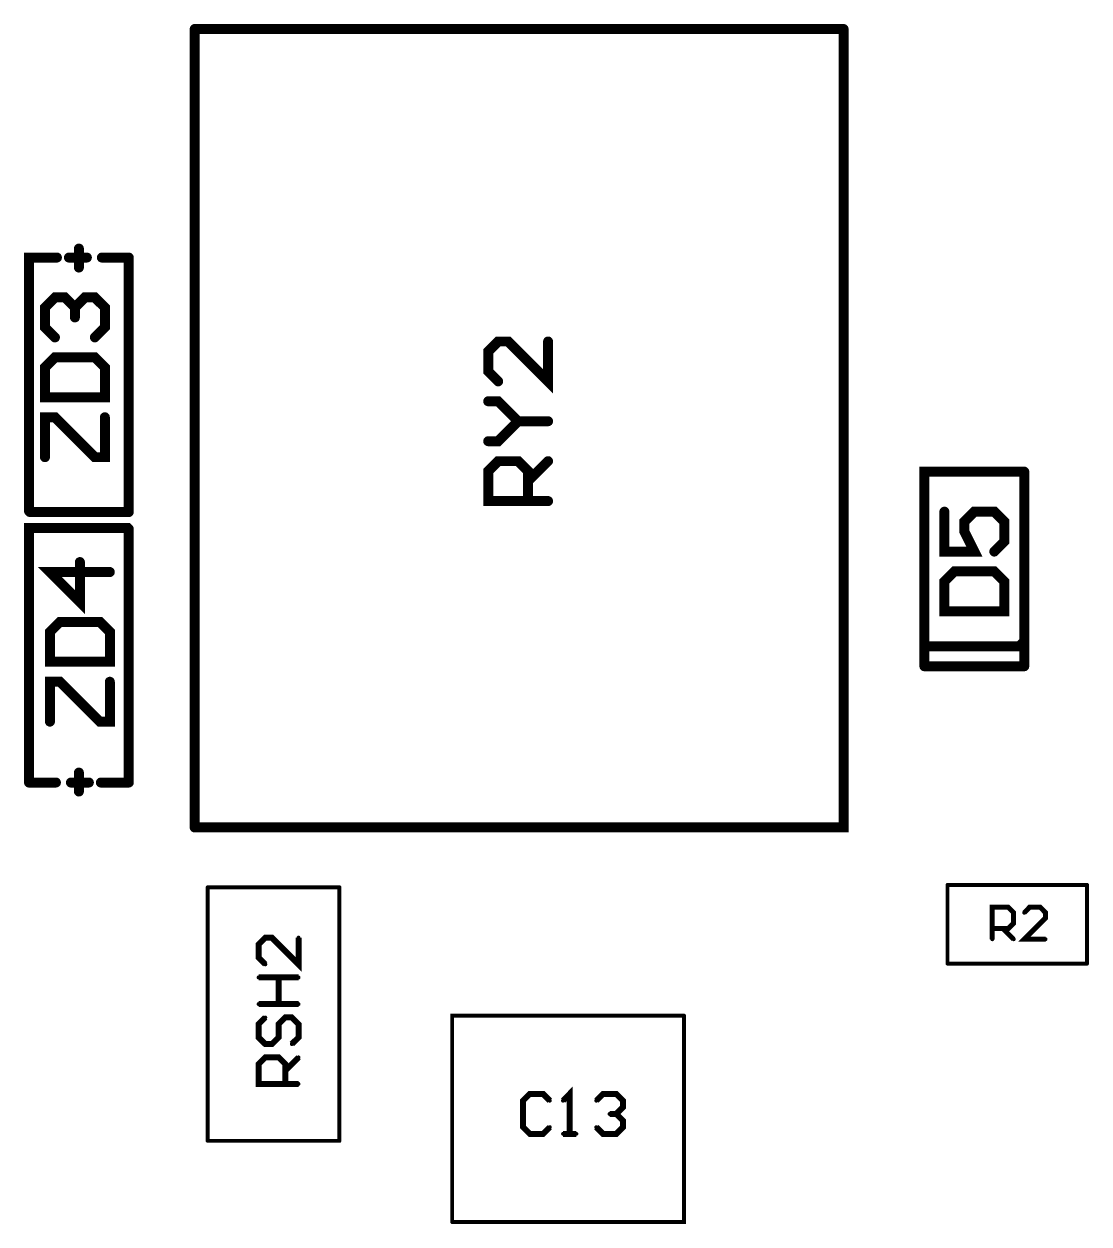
# Model space of a CAD drawing. Extents: x -4.2 to 14.8, y -3.5 to 8.8.
# Drawn here: x 0.00885 to 0.009917, y 0.00243 to 0.003632 of the extents above; entities that cross this region are included whole.
import ezdxf

# ---------------------------------------------------------------- set-up
doc = ezdxf.new("R2010")
doc.units = 0
doc.layers.add('2D_LINE_00', color=1, linetype='CONTINUOUS')

# ---------------------------------------------------------------- blocks, each defined once
blk = doc.blocks.new('SMOOTH_0$00001')
at = {"const_width": 0.00000499}
blk.add_lwpolyline([(-0.0000025, 0, 1), (0.0000025, 0, 1)], format="xyb", close=True, dxfattribs=at)
blk = doc.blocks.new('DRAWING_109')
at = {"layer": '2D_LINE_00', "const_width": 0.00001}
blk.add_lwpolyline([(0, 0), (0.000005, 0.000005)], dxfattribs=at)
at = {"layer": '2D_LINE_00'}
for p in [(0, 0), (0.000005, 0.000005)]:
    blk.add_blockref('SMOOTH_0$00001', p, dxfattribs=at)
blk = doc.blocks.new('DRAWING_110')
at = {"layer": '2D_LINE_00', "const_width": 0.00001}
blk.add_lwpolyline([(0, 0), (0.000095, 0)], dxfattribs=at)
at = {"layer": '2D_LINE_00'}
for p in [(0, 0), (0.000095, 0)]:
    blk.add_blockref('SMOOTH_0$00001', p, dxfattribs=at)
blk = doc.blocks.new('DRAWING_111')
at = {"layer": '2D_LINE_00', "const_width": 0.00001}
blk.add_lwpolyline([(0, 0), (0, 0.000195), (0.0001, 0.000195)], dxfattribs=at)
at = {"layer": '2D_LINE_00'}
for p in [(0, 0.000195), (0.0001, 0.000195), (0, 0)]:
    blk.add_blockref('SMOOTH_0$00001', p, dxfattribs=at)
blk = doc.blocks.new('DRAWING_112')
at = {"layer": '2D_LINE_00', "const_width": 0.00001}
blk.add_lwpolyline([(0, 0), (0, 0.000195)], dxfattribs=at)
at = {"layer": '2D_LINE_00'}
for p in [(0, 0.000195), (0, 0)]:
    blk.add_blockref('SMOOTH_0$00001', p, dxfattribs=at)
blk = doc.blocks.new('DRAWING_113')
at = {"layer": '2D_LINE_00', "const_width": 0.00001}
blk.add_lwpolyline([(0, 0), (0.0001, 0)], dxfattribs=at)
at = {"layer": '2D_LINE_00'}
for p in [(0, 0), (0.0001, 0)]:
    blk.add_blockref('SMOOTH_0$00001', p, dxfattribs=at)
blk = doc.blocks.new('DRAWING_229')
at = {"layer": '2D_LINE_00', "const_width": 0.00001}
blk.add_lwpolyline([(0, 0), (0, 0.000775)], dxfattribs=at)
at = {"layer": '2D_LINE_00'}
for p in [(0, 0.000775), (0, 0)]:
    blk.add_blockref('SMOOTH_0$00001', p, dxfattribs=at)
blk = doc.blocks.new('DRAWING_230')
at = {"layer": '2D_LINE_00', "const_width": 0.00001}
blk.add_lwpolyline([(0, 0), (0.00065, 0)], dxfattribs=at)
at = {"layer": '2D_LINE_00'}
for p in [(0, 0), (0.00065, 0)]:
    blk.add_blockref('SMOOTH_0$00001', p, dxfattribs=at)
blk = doc.blocks.new('DRAWING_231')
at = {"layer": '2D_LINE_00', "const_width": 0.00001}
blk.add_lwpolyline([(0, 0), (0, 0.0008)], dxfattribs=at)
at = {"layer": '2D_LINE_00'}
for p in [(0, 0.0008), (0, 0)]:
    blk.add_blockref('SMOOTH_0$00001', p, dxfattribs=at)
blk = doc.blocks.new('DRAWING_232')
at = {"layer": '2D_LINE_00', "const_width": 0.00001}
blk.add_lwpolyline([(0, 0), (0.00065, 0), (0.00065, 0.000025)], dxfattribs=at)
at = {"layer": '2D_LINE_00'}
for p in [(0.00065, 0.000025), (0, 0), (0.00065, 0)]:
    blk.add_blockref('SMOOTH_0$00001', p, dxfattribs=at)
blk = doc.blocks.new('DRAWING_237')
at = {"layer": '2D_LINE_00', "const_width": 0.00001}
blk.add_lwpolyline([(0, 0), (0.000027, 0)], dxfattribs=at)
at = {"layer": '2D_LINE_00'}
for p in [(0, 0), (0.000027, 0)]:
    blk.add_blockref('SMOOTH_0$00001', p, dxfattribs=at)
blk = doc.blocks.new('DRAWING_238')
at = {"layer": '2D_LINE_00', "const_width": 0.00001}
blk.add_lwpolyline([(0, 0), (0, 0.000255), (0.000099, 0.000255), (0.0001, 0.000254)], dxfattribs=at)
at = {"layer": '2D_LINE_00'}
for p in [(0, 0.000255), (0.000099, 0.000255), (0.0001, 0.000254), (0, 0)]:
    blk.add_blockref('SMOOTH_0$00001', p, dxfattribs=at)
blk = doc.blocks.new('DRAWING_239')
at = {"layer": '2D_LINE_00', "const_width": 0.00001}
blk.add_lwpolyline([(0, 0), (0, 0.000254)], dxfattribs=at)
at = {"layer": '2D_LINE_00'}
for p in [(0, 0.000254), (0, 0)]:
    blk.add_blockref('SMOOTH_0$00001', p, dxfattribs=at)
blk = doc.blocks.new('DRAWING_240')
at = {"layer": '2D_LINE_00', "const_width": 0.00001}
blk.add_lwpolyline([(0, 0), (0.000028, 0)], dxfattribs=at)
at = {"layer": '2D_LINE_00'}
for p in [(0, 0), (0.000028, 0)]:
    blk.add_blockref('SMOOTH_0$00001', p, dxfattribs=at)
blk = doc.blocks.new('DRAWING_241')
at = {"layer": '2D_LINE_00', "const_width": 0.00001}
blk.add_lwpolyline([(0, 0), (0, 0.000019)], dxfattribs=at)
at = {"layer": '2D_LINE_00'}
for p in [(0, 0.000019), (0, 0)]:
    blk.add_blockref('SMOOTH_0$00001', p, dxfattribs=at)
blk = doc.blocks.new('DRAWING_242')
at = {"layer": '2D_LINE_00', "const_width": 0.00001}
blk.add_lwpolyline([(0, 0), (0.000018, 0)], dxfattribs=at)
at = {"layer": '2D_LINE_00'}
for p in [(0, 0), (0.000018, 0)]:
    blk.add_blockref('SMOOTH_0$00001', p, dxfattribs=at)
blk = doc.blocks.new('DRAWING_243')
at = {"layer": '2D_LINE_00', "const_width": 0.00001}
blk.add_lwpolyline([(0, 0), (0.000027, 0)], dxfattribs=at)
at = {"layer": '2D_LINE_00'}
for p in [(0, 0), (0.000027, 0)]:
    blk.add_blockref('SMOOTH_0$00001', p, dxfattribs=at)
blk = doc.blocks.new('DRAWING_244')
at = {"layer": '2D_LINE_00', "const_width": 0.00001}
blk.add_lwpolyline([(0, 0), (0, 0.000255)], dxfattribs=at)
at = {"layer": '2D_LINE_00'}
for p in [(0, 0.000255), (0, 0)]:
    blk.add_blockref('SMOOTH_0$00001', p, dxfattribs=at)
blk = doc.blocks.new('DRAWING_245')
at = {"layer": '2D_LINE_00', "const_width": 0.00001}
blk.add_lwpolyline([(0, 0), (0.000099, 0)], dxfattribs=at)
at = {"layer": '2D_LINE_00'}
for p in [(0, 0), (0.000099, 0)]:
    blk.add_blockref('SMOOTH_0$00001', p, dxfattribs=at)
blk = doc.blocks.new('DRAWING_246')
at = {"layer": '2D_LINE_00', "const_width": 0.00001}
blk.add_lwpolyline([(0, 0), (0.000001, -0.000001)], dxfattribs=at)
at = {"layer": '2D_LINE_00'}
for p in [(0, 0), (0.000001, -0.000001)]:
    blk.add_blockref('SMOOTH_0$00001', p, dxfattribs=at)
blk = doc.blocks.new('DRAWING_247')
at = {"layer": '2D_LINE_00', "const_width": 0.00001}
blk.add_lwpolyline([(0, 0), (0, 0.000254), (0.000028, 0.000254)], dxfattribs=at)
at = {"layer": '2D_LINE_00'}
for p in [(0, 0.000254), (0.000028, 0.000254), (0, 0)]:
    blk.add_blockref('SMOOTH_0$00001', p, dxfattribs=at)
blk = doc.blocks.new('DRAWING_248')
at = {"layer": '2D_LINE_00', "const_width": 0.00001}
blk.add_lwpolyline([(0, 0), (0, 0.000019)], dxfattribs=at)
at = {"layer": '2D_LINE_00'}
for p in [(0, 0.000019), (0, 0)]:
    blk.add_blockref('SMOOTH_0$00001', p, dxfattribs=at)
blk = doc.blocks.new('DRAWING_249')
at = {"layer": '2D_LINE_00', "const_width": 0.00001}
blk.add_lwpolyline([(0, 0), (0.000018, 0)], dxfattribs=at)
at = {"layer": '2D_LINE_00'}
for p in [(0, 0), (0.000018, 0)]:
    blk.add_blockref('SMOOTH_0$00001', p, dxfattribs=at)
blk = doc.blocks.new('DRAWING_379')
at = {"layer": '2D_LINE_00', "const_width": 0.00001}
blk.add_lwpolyline([(0, 0), (0.00006, 0), (0.00006, 0.00003), (0.00005, 0.00004), (0.00001, 0.00004), (0, 0.00003), (0, 0)], dxfattribs=at)
at = {"layer": '2D_LINE_00'}
for p in [(0.00001, 0.00004), (0.00005, 0.00004), (0, 0.00003), (0.00006, 0.00003), (0, 0), (0, 0), (0.00006, 0)]:
    blk.add_blockref('SMOOTH_0$00001', p, dxfattribs=at)
blk = doc.blocks.new('DRAWING_380')
at = {"layer": '2D_LINE_00', "const_width": 0.00001}
blk.add_lwpolyline([(0, 0), (0, -0.00004), (0.00003, -0.00004), (0.00002, -0.00002), (0.00002, -0.00001), (0.00003, 0), (0.00005, 0), (0.00006, -0.00001), (0.00006, -0.00003), (0.00005, -0.00004)], dxfattribs=at)
at = {"layer": '2D_LINE_00'}
for p in [(0, 0), (0.00003, 0), (0.00005, 0), (0.00002, -0.00001), (0.00006, -0.00001), (0.00002, -0.00002), (0, -0.00004), (0.00003, -0.00004), (0.00005, -0.00004), (0.00006, -0.00003)]:
    blk.add_blockref('SMOOTH_0$00001', p, dxfattribs=at)
blk = doc.blocks.new('DRAWING_477')
at = {"layer": '2D_LINE_00', "const_width": 0.00001}
blk.add_lwpolyline([(0, 0), (-0.00006, 0), (-0.00006, 0.00003), (-0.00005, 0.00004), (-0.00003, 0.00004), (-0.00002, 0.00003), (-0.00002, 0)], dxfattribs=at)
at = {"layer": '2D_LINE_00'}
for p in [(-0.00005, 0.00004), (-0.00003, 0.00004), (-0.00006, 0.00003), (-0.00002, 0.00003), (-0.00006, 0), (-0.00002, 0), (0, 0)]:
    blk.add_blockref('SMOOTH_0$00001', p, dxfattribs=at)
blk = doc.blocks.new('DRAWING_478')
at = {"layer": '2D_LINE_00', "const_width": 0.00001}
blk.add_lwpolyline([(0, 0), (0.00002, 0.00002)], dxfattribs=at)
at = {"layer": '2D_LINE_00'}
for p in [(0.00002, 0.00002), (0, 0)]:
    blk.add_blockref('SMOOTH_0$00001', p, dxfattribs=at)
blk = doc.blocks.new('DRAWING_479')
at = {"layer": '2D_LINE_00', "const_width": 0.00001}
blk.add_lwpolyline([(0, 0), (0.00001, 0), (0.00003, 0.00002), (0.00001, 0.00004), (0, 0.00004)], dxfattribs=at)
at = {"layer": '2D_LINE_00'}
for p in [(0, 0.00004), (0.00001, 0.00004), (0.00003, 0.00002), (0, 0), (0.00001, 0)]:
    blk.add_blockref('SMOOTH_0$00001', p, dxfattribs=at)
blk = doc.blocks.new('DRAWING_480')
at = {"layer": '2D_LINE_00', "const_width": 0.00001}
blk.add_lwpolyline([(0, 0), (0.00003, 0)], dxfattribs=at)
at = {"layer": '2D_LINE_00'}
for p in [(0, 0), (0.00003, 0)]:
    blk.add_blockref('SMOOTH_0$00001', p, dxfattribs=at)
blk = doc.blocks.new('DRAWING_481')
at = {"layer": '2D_LINE_00', "const_width": 0.00001}
blk.add_lwpolyline([(0, 0), (0, -0.00004), (-0.00004, 0), (-0.00005, 0), (-0.00006, -0.00001), (-0.00006, -0.00003), (-0.00005, -0.00004)], dxfattribs=at)
at = {"layer": '2D_LINE_00'}
for p in [(-0.00005, 0), (-0.00004, 0), (0, 0), (-0.00006, -0.00001), (-0.00006, -0.00003), (-0.00005, -0.00004), (0, -0.00004)]:
    blk.add_blockref('SMOOTH_0$00001', p, dxfattribs=at)
blk = doc.blocks.new('DRAWING_485')
at = {"layer": '2D_LINE_00', "const_width": 0.00001}
blk.add_lwpolyline([(0, 0), (0, 0.00004), (0.00001, 0.00004), (0.00005, 0), (0.00006, 0), (0.00006, 0.00004)], dxfattribs=at)
at = {"layer": '2D_LINE_00'}
for p in [(0, 0.00004), (0.00001, 0.00004), (0.00006, 0.00004), (0, 0), (0.00005, 0), (0.00006, 0)]:
    blk.add_blockref('SMOOTH_0$00001', p, dxfattribs=at)
blk = doc.blocks.new('DRAWING_486')
at = {"layer": '2D_LINE_00', "const_width": 0.00001}
blk.add_lwpolyline([(0, 0), (0.00006, 0), (0.00006, 0.00003), (0.00005, 0.00004), (0.00001, 0.00004), (0, 0.00003), (0, 0)], dxfattribs=at)
at = {"layer": '2D_LINE_00'}
for p in [(0.00001, 0.00004), (0.00005, 0.00004), (0, 0.00003), (0.00006, 0.00003), (0, 0), (0, 0), (0.00006, 0)]:
    blk.add_blockref('SMOOTH_0$00001', p, dxfattribs=at)
blk = doc.blocks.new('DRAWING_487')
at = {"layer": '2D_LINE_00', "const_width": 0.00001}
blk.add_lwpolyline([(0, 0), (-0.00006, 0), (-0.00003, -0.00003), (-0.00003, 0.00001)], dxfattribs=at)
at = {"layer": '2D_LINE_00'}
for p in [(-0.00003, 0.00001), (-0.00006, 0), (0, 0), (-0.00003, -0.00003)]:
    blk.add_blockref('SMOOTH_0$00001', p, dxfattribs=at)
blk = doc.blocks.new('DRAWING_488')
at = {"layer": '2D_LINE_00', "const_width": 0.00001}
blk.add_lwpolyline([(0, 0), (0, 0.00004), (0.00001, 0.00004), (0.00005, 0), (0.00006, 0), (0.00006, 0.00004)], dxfattribs=at)
at = {"layer": '2D_LINE_00'}
for p in [(0, 0.00004), (0.00001, 0.00004), (0.00006, 0.00004), (0, 0), (0.00005, 0), (0.00006, 0)]:
    blk.add_blockref('SMOOTH_0$00001', p, dxfattribs=at)
blk = doc.blocks.new('DRAWING_489')
at = {"layer": '2D_LINE_00', "const_width": 0.00001}
blk.add_lwpolyline([(0, 0), (0.00006, 0), (0.00006, 0.00003), (0.00005, 0.00004), (0.00001, 0.00004), (0, 0.00003), (0, 0)], dxfattribs=at)
at = {"layer": '2D_LINE_00'}
for p in [(0.00001, 0.00004), (0.00005, 0.00004), (0, 0.00003), (0.00006, 0.00003), (0, 0), (0, 0), (0.00006, 0)]:
    blk.add_blockref('SMOOTH_0$00001', p, dxfattribs=at)
blk = doc.blocks.new('DRAWING_490')
at = {"layer": '2D_LINE_00', "const_width": 0.00001}
blk.add_lwpolyline([(0, 0), (-0.00001, 0.00001), (-0.00001, 0.00003), (0, 0.00004), (0.00001, 0.00004), (0.00002, 0.00003), (0.00002, 0.00002), (0.00002, 0.00003), (0.00003, 0.00004), (0.00004, 0.00004), (0.00005, 0.00003), (0.00005, 0.00001), (0.00004, 0)], dxfattribs=at)
at = {"layer": '2D_LINE_00'}
for p in [(0, 0.00004), (0.00001, 0.00004), (0.00003, 0.00004), (0.00004, 0.00004), (-0.00001, 0.00003), (0.00002, 0.00003), (0.00002, 0.00003), (0.00002, 0.00002), (0.00005, 0.00003), (-0.00001, 0.00001), (0.00005, 0.00001), (0, 0), (0.00004, 0)]:
    blk.add_blockref('SMOOTH_0$00001', p, dxfattribs=at)
blk = doc.blocks.new('SMOOTH_0$000003937')
at = {"const_width": 0.00000197}
blk.add_lwpolyline([(-0.000001, 0, 1), (0.000001, 0, 1)], format="xyb", close=True, dxfattribs=at)
blk = doc.blocks.new('DRAWING_805')
at = {"layer": '2D_LINE_00', "const_width": 0.00000394}
blk.add_lwpolyline([(0, 0), (0, 0.0002067), (0.0002323, 0.0002067)], dxfattribs=at)
at = {"layer": '2D_LINE_00'}
for p in [(0, 0.0002067), (0.0002323, 0.0002067), (0, 0)]:
    blk.add_blockref('SMOOTH_0$000003937', p, dxfattribs=at)
blk = doc.blocks.new('DRAWING_806')
at = {"layer": '2D_LINE_00', "const_width": 0.00000394}
blk.add_lwpolyline([(0, 0), (0.0002323, 0), (0.0002323, 0.0002067)], dxfattribs=at)
at = {"layer": '2D_LINE_00'}
for p in [(0.0002323, 0.0002067), (0, 0), (0.0002323, 0)]:
    blk.add_blockref('SMOOTH_0$000003937', p, dxfattribs=at)
blk = doc.blocks.new('DRAWING_1018')
at = {"layer": '2D_LINE_00', "const_width": 0.00000394}
blk.add_lwpolyline([(0, 0), (0.0001319, 0)], dxfattribs=at)
at = {"layer": '2D_LINE_00'}
for p in [(0, 0), (0.0001319, 0)]:
    blk.add_blockref('SMOOTH_0$000003937', p, dxfattribs=at)
blk = doc.blocks.new('DRAWING_1019')
at = {"layer": '2D_LINE_00', "const_width": 0.00000394}
blk.add_lwpolyline([(0, 0), (0.0001319, 0)], dxfattribs=at)
at = {"layer": '2D_LINE_00'}
for p in [(0, 0), (0.0001319, 0)]:
    blk.add_blockref('SMOOTH_0$000003937', p, dxfattribs=at)
blk = doc.blocks.new('DRAWING_1020')
at = {"layer": '2D_LINE_00', "const_width": 0.00000394}
blk.add_lwpolyline([(0, 0), (0, 0.000254)], dxfattribs=at)
at = {"layer": '2D_LINE_00'}
for p in [(0, 0.000254), (0, 0)]:
    blk.add_blockref('SMOOTH_0$000003937', p, dxfattribs=at)
blk = doc.blocks.new('DRAWING_1021')
at = {"layer": '2D_LINE_00', "const_width": 0.00000394}
blk.add_lwpolyline([(0, 0), (0, 0.000254)], dxfattribs=at)
at = {"layer": '2D_LINE_00'}
for p in [(0, 0.000254), (0, 0)]:
    blk.add_blockref('SMOOTH_0$000003937', p, dxfattribs=at)
blk = doc.blocks.new('DRAWING_1218')
at = {"layer": '2D_LINE_00', "const_width": 0.00000394}
blk.add_lwpolyline([(0, 0), (0, 0.0000787)], dxfattribs=at)
at = {"layer": '2D_LINE_00'}
for p in [(0, 0.0000787), (0, 0)]:
    blk.add_blockref('SMOOTH_0$000003937', p, dxfattribs=at)
blk = doc.blocks.new('DRAWING_1219')
at = {"layer": '2D_LINE_00', "const_width": 0.00000394}
blk.add_lwpolyline([(0, 0), (0.0001398, 0)], dxfattribs=at)
at = {"layer": '2D_LINE_00'}
for p in [(0, 0), (0.0001398, 0)]:
    blk.add_blockref('SMOOTH_0$000003937', p, dxfattribs=at)
blk = doc.blocks.new('DRAWING_1220')
at = {"layer": '2D_LINE_00', "const_width": 0.00000394}
blk.add_lwpolyline([(0, 0), (0.0001398, 0)], dxfattribs=at)
at = {"layer": '2D_LINE_00'}
for p in [(0, 0), (0.0001398, 0)]:
    blk.add_blockref('SMOOTH_0$000003937', p, dxfattribs=at)
blk = doc.blocks.new('DRAWING_1221')
at = {"layer": '2D_LINE_00', "const_width": 0.00000394}
blk.add_lwpolyline([(0, 0), (0, 0.0000787)], dxfattribs=at)
at = {"layer": '2D_LINE_00'}
for p in [(0, 0.0000787), (0, 0)]:
    blk.add_blockref('SMOOTH_0$000003937', p, dxfattribs=at)
blk = doc.blocks.new('DRAWING_1254')
at = {"layer": '2D_LINE_00', "const_width": 0.00000601}
blk.add_lwpolyline([(0, 0), (-0.0000067, 0.0000067), (-0.00002, 0.0000067), (-0.0000267, 0), (-0.0000267, -0.0000266), (-0.00002, -0.0000333), (-0.0000067, -0.0000333), (0, -0.0000266)], dxfattribs=at)
at = {"layer": '2D_LINE_00'}
for p in [(-0.0000267, 0), (-0.00002, 0.0000067), (-0.0000067, 0.0000067), (0, 0), (-0.0000267, -0.0000266), (-0.00002, -0.0000333), (-0.0000067, -0.0000333), (0, -0.0000266)]:
    blk.add_blockref('SMOOTH_0$000003937', p, dxfattribs=at)
blk = doc.blocks.new('DRAWING_1255')
at = {"layer": '2D_LINE_00', "const_width": 0.00000601}
blk.add_lwpolyline([(0, 0), (0.0000133, 0), (0.0000066, 0), (0.0000066, 0.00004), (0, 0.0000333)], dxfattribs=at)
at = {"layer": '2D_LINE_00'}
for p in [(0.0000066, 0.00004), (0, 0.0000333), (0, 0), (0.0000066, 0), (0.0000133, 0)]:
    blk.add_blockref('SMOOTH_0$000003937', p, dxfattribs=at)
blk = doc.blocks.new('DRAWING_1256')
at = {"layer": '2D_LINE_00', "const_width": 0.00000601}
blk.add_lwpolyline([(0, 0), (0.0000067, 0.0000067), (0.00002, 0.0000067), (0.0000267, 0), (0.0000267, -0.0000066), (0.00002, -0.0000133), (0.0000133, -0.0000133), (0.00002, -0.0000133), (0.0000267, -0.00002), (0.0000267, -0.0000266), (0.00002, -0.0000333), (0.0000067, -0.0000333), (0, -0.0000266)], dxfattribs=at)
at = {"layer": '2D_LINE_00'}
for p in [(0, 0), (0.0000067, 0.0000067), (0.00002, 0.0000067), (0.0000267, 0), (0.0000133, -0.0000133), (0.00002, -0.0000133), (0.00002, -0.0000133), (0.0000267, -0.0000066), (0.0000267, -0.00002), (0, -0.0000266), (0.0000067, -0.0000333), (0.00002, -0.0000333), (0.0000267, -0.0000266)]:
    blk.add_blockref('SMOOTH_0$000003937', p, dxfattribs=at)
blk = doc.blocks.new('DRAWING_1397')
at = {"layer": '2D_LINE_00', "const_width": 0.00000601}
blk.add_lwpolyline([(0, 0), (-0.00004, 0), (-0.00004, 0.00002), (-0.0000333, 0.0000267), (-0.00002, 0.0000267), (-0.0000133, 0.00002), (-0.0000133, 0)], dxfattribs=at)
at = {"layer": '2D_LINE_00'}
for p in [(-0.0000333, 0.0000267), (-0.00002, 0.0000267), (-0.00004, 0.00002), (-0.0000133, 0.00002), (-0.00004, 0), (-0.0000133, 0), (0, 0)]:
    blk.add_blockref('SMOOTH_0$000003937', p, dxfattribs=at)
blk = doc.blocks.new('DRAWING_1398')
at = {"layer": '2D_LINE_00', "const_width": 0.00000601}
blk.add_lwpolyline([(0, 0), (0.0000133, 0.0000133)], dxfattribs=at)
at = {"layer": '2D_LINE_00'}
for p in [(0.0000133, 0.0000133), (0, 0)]:
    blk.add_blockref('SMOOTH_0$000003937', p, dxfattribs=at)
blk = doc.blocks.new('DRAWING_1399')
at = {"layer": '2D_LINE_00', "const_width": 0.00000601}
blk.add_lwpolyline([(0, 0), (-0.0000067, -0.0000067), (-0.0000067, -0.00002), (0, -0.0000266), (0.0000067, -0.0000266), (0.0000133, -0.00002), (0.0000133, -0.0000067), (0.00002, 0), (0.0000266, 0), (0.0000333, -0.0000067), (0.0000333, -0.00002), (0.0000266, -0.0000266)], dxfattribs=at)
at = {"layer": '2D_LINE_00'}
for p in [(0, 0), (0.00002, 0), (0.0000266, 0), (-0.0000067, -0.0000067), (0.0000133, -0.0000067), (0.0000333, -0.0000067), (-0.0000067, -0.00002), (0.0000133, -0.00002), (0.0000333, -0.00002), (0, -0.0000266), (0.0000067, -0.0000266), (0.0000266, -0.0000266)]:
    blk.add_blockref('SMOOTH_0$000003937', p, dxfattribs=at)
blk = doc.blocks.new('DRAWING_1400')
at = {"layer": '2D_LINE_00', "const_width": 0.00000601}
blk.add_lwpolyline([(0, 0), (0.00004, 0), (0.00002, 0), (0.00002, 0.0000267), (0, 0.0000267), (0.00004, 0.0000267)], dxfattribs=at)
at = {"layer": '2D_LINE_00'}
for p in [(0, 0.0000267), (0.00002, 0.0000267), (0.00004, 0.0000267), (0, 0), (0.00002, 0), (0.00004, 0)]:
    blk.add_blockref('SMOOTH_0$000003937', p, dxfattribs=at)
blk = doc.blocks.new('DRAWING_1401')
at = {"layer": '2D_LINE_00', "const_width": 0.00000601}
blk.add_lwpolyline([(0, 0), (0, -0.0000267), (-0.0000267, 0), (-0.0000333, 0), (-0.00004, -0.0000067), (-0.00004, -0.00002), (-0.0000333, -0.0000267)], dxfattribs=at)
at = {"layer": '2D_LINE_00'}
for p in [(-0.0000333, 0), (-0.0000267, 0), (0, 0), (-0.00004, -0.0000067), (-0.00004, -0.00002), (-0.0000333, -0.0000267), (0, -0.0000267)]:
    blk.add_blockref('SMOOTH_0$000003937', p, dxfattribs=at)
blk = doc.blocks.new('DRAWING_2876')
at = {"layer": '2D_LINE_00', "const_width": 0.00000501}
blk.add_lwpolyline([(0, 0), (0, 0.000032), (0.000016, 0.000032), (0.0000213, 0.0000266), (0.0000213, 0.000016), (0.000016, 0.0000107), (0, 0.0000107)], dxfattribs=at)
at = {"layer": '2D_LINE_00'}
for p in [(0, 0.000032), (0.000016, 0.000032), (0.0000213, 0.0000266), (0, 0.0000107), (0.000016, 0.0000107), (0.0000213, 0.000016), (0, 0)]:
    blk.add_blockref('SMOOTH_0$000003937', p, dxfattribs=at)
blk = doc.blocks.new('DRAWING_2877')
at = {"layer": '2D_LINE_00', "const_width": 0.00000501}
blk.add_lwpolyline([(0, 0), (0.0000107, -0.0000107)], dxfattribs=at)
at = {"layer": '2D_LINE_00'}
for p in [(0, 0), (0.0000107, -0.0000107)]:
    blk.add_blockref('SMOOTH_0$000003937', p, dxfattribs=at)
blk = doc.blocks.new('DRAWING_2878')
at = {"layer": '2D_LINE_00', "const_width": 0.00000501}
blk.add_lwpolyline([(0, 0), (-0.0000213, 0), (0, 0.0000213), (0, 0.0000266), (-0.0000053, 0.000032), (-0.000016, 0.000032), (-0.0000213, 0.0000266)], dxfattribs=at)
at = {"layer": '2D_LINE_00'}
for p in [(-0.0000213, 0.0000266), (-0.000016, 0.000032), (-0.0000053, 0.000032), (0, 0.0000266), (0, 0.0000213), (-0.0000213, 0), (0, 0)]:
    blk.add_blockref('SMOOTH_0$000003937', p, dxfattribs=at)

msp = doc.modelspace()

# ---------------------------------------------------------------- block references
for name, p in [('DRAWING_230', (0.009021, 0.003627)), ('DRAWING_231', (0.009021, 0.002827)), ('DRAWING_229', (0.009671, 0.002852)), ('DRAWING_247', (0.008855, 0.003144)), ('DRAWING_249', (0.008895, 0.003398)), ('DRAWING_248', (0.008905, 0.003388)), ('DRAWING_243', (0.008928, 0.003398)), ('DRAWING_244', (0.008955, 0.003143)), ('DRAWING_490', (0.008881, 0.003318)), ('DRAWING_481', (0.009375, 0.0033139)), ('DRAWING_489', (0.008871, 0.003258)), ('DRAWING_479', (0.009315, 0.003214)), ('DRAWING_488', (0.008871, 0.003198)), ('DRAWING_480', (0.009345, 0.003234)), ('DRAWING_477', (0.009375, 0.003154)), ('DRAWING_478', (0.009355, 0.003174)), ('DRAWING_111', (0.009752, 0.0029885)), ('DRAWING_112', (0.009852, 0.0029885)), ('DRAWING_246', (0.008855, 0.003144)), ('DRAWING_245', (0.008856, 0.003143)), ('DRAWING_380', (0.009772, 0.0031434)), ('DRAWING_238', (0.008855, 0.002872)), ('DRAWING_239', (0.008955, 0.002872)), ('DRAWING_487', (0.008936, 0.0030829)), ('DRAWING_379', (0.009772, 0.0030435)), ('DRAWING_486', (0.008876, 0.002993)), ('DRAWING_109', (0.009847, 0.0030085)), ('DRAWING_110', (0.009752, 0.0030085)), ('DRAWING_113', (0.009752, 0.0029885)), ('DRAWING_485', (0.008876, 0.002933)), ('DRAWING_241', (0.008905, 0.002863)), ('DRAWING_237', (0.008855, 0.002872)), ('DRAWING_242', (0.008897, 0.002872)), ('DRAWING_240', (0.008927, 0.002872)), ('DRAWING_232', (0.009021, 0.002827)), ('DRAWING_1018', (0.009034, 0.002767)), ('DRAWING_1020', (0.009034, 0.002513)), ('DRAWING_1021', (0.009166, 0.002513)), ('DRAWING_1219', (0.0097751, 0.0027694)), ('DRAWING_1221', (0.0097751, 0.0026906)), ('DRAWING_1218', (0.0099149, 0.0026906)), ('DRAWING_2876', (0.00982, 0.002715)), ('DRAWING_2878', (0.0098733, 0.002715)), ('DRAWING_1401', (0.009125, 0.0027166)), ('DRAWING_2877', (0.0098307, 0.0027257)), ('DRAWING_1220', (0.0097751, 0.0026906)), ('DRAWING_1400', (0.009085, 0.00265)), ('DRAWING_1399', (0.0090917, 0.0026366)), ('DRAWING_805', (0.0092789, 0.0024317)), ('DRAWING_806', (0.0092789, 0.0024317)), ('DRAWING_1397', (0.009125, 0.00257)), ('DRAWING_1398', (0.0091117, 0.0025833)), ('DRAWING_1254', (0.0093767, 0.0025533)), ('DRAWING_1255', (0.00939, 0.00252)), ('DRAWING_1256', (0.0094233, 0.0025533)), ('DRAWING_1019', (0.009034, 0.002513))]:
    msp.add_blockref(name, p)

doc.saveas('drawing.dxf')
